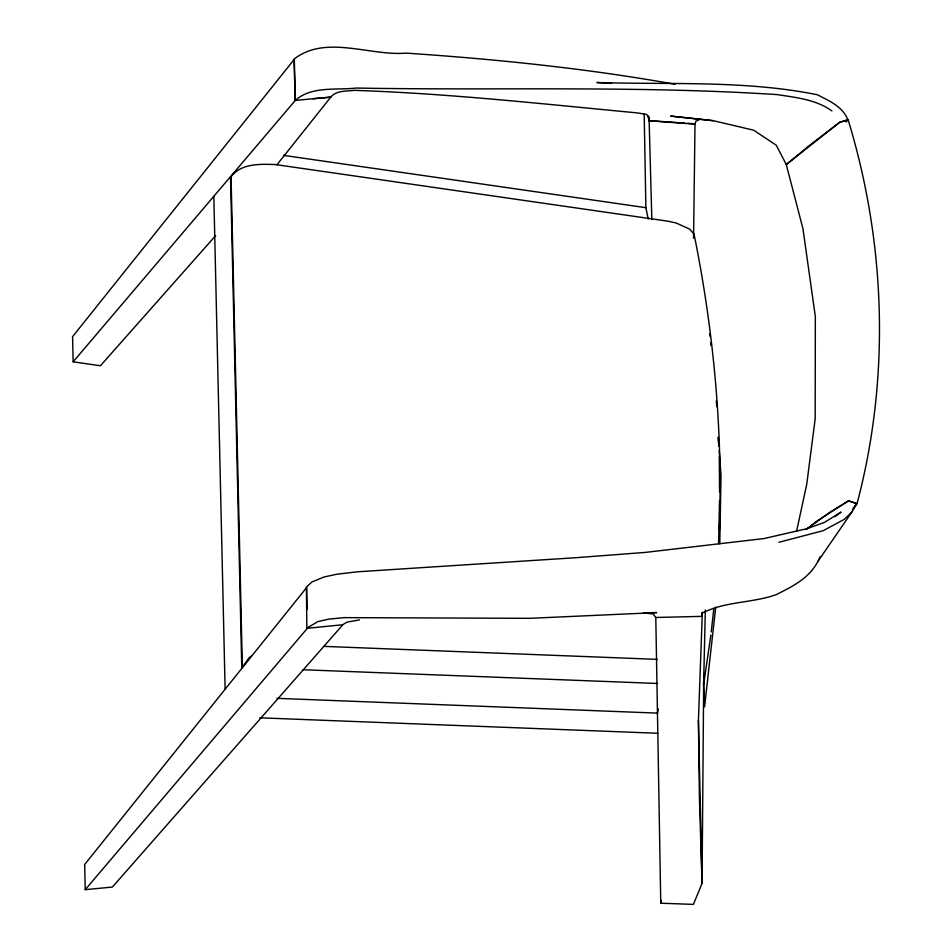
<?xml version="1.0" encoding="UTF-8"?>
<svg xmlns="http://www.w3.org/2000/svg" width="952" height="952" viewBox="0 0 952 952"><rect width="100%" height="100%" fill="white"/><g stroke="black" fill="none" stroke-linecap="round" stroke-linejoin="round"><path stroke-width="1.43" d="M718.593 543.675L719.533 500.847M719.581 491.97L719.272 456.543M693.556 238.202L695.008 123.831L687.606 123.32M719.391 530.431C722.949 431.101 713.786 331.617 694.079 234.24L689.783 229.206L676.348 223.065L668.078 221.209L275.414 164.553C260.17 164.041 241.272 163.173 231.062 176.715L242.367 667.4L249.115 657.689L251.459 656.071M719.783 543.711L721.021 475.726L719.212 450.546M705.325 609.994L703.683 681.763L702.041 883.432L693.401 904.4L660.759 903.198L655.797 617.467L653.12 613.969L643.492 612.791L656.678 612.588L529.717 618.324L344.077 617.634L328.63 619.133L317.885 621.596L306.841 628.153L306.425 587.075L311.947 581.934L324.18 576.948L337.008 574.199L357.714 571.783L576.769 557.646L645.385 552.398L764.242 538.523L807.165 528.634L824.361 522.422L841.044 512.105L835.19 516.543M698.423 720.474L702.041 883.432L699.399 797.133L698.423 720.474L702.35 612.148L701.576 616.349M704.016 674.349L703.528 685.261L710.894 634.972M693.853 237.191L694.079 234.24M711.215 632.021L713.845 608.435M715.737 607.055L704.575 706.872L703.707 685.916M660.759 903.198L661.259 900.366M658.225 708.883L657.463 713.119L276.996 698.34M796.598 531.264L806.749 484.247L815.186 418.737L815.34 316.552L802.941 228.67L786.281 164.565L776.32 145.263L753.639 130.198L713.417 120.714L670.934 116.108L713.417 120.714M852.635 509.629L857.038 503.679C890.287 378.206 885.979 243.688 848.113 119.75L839.7 122.272L786.316 164.553L809.557 145.382L839.604 122.368L847.887 119.809C842.639 106.469 829.18 100.9 817.351 94.76C744.964 80.099 670.315 84.811 596.904 82.515L611.624 83.324M651.834 219.662L649.133 120.595L648.193 116.322L649.169 120.809L695.079 124.117L695.829 121.273L700.22 119.25M703.254 612.648C725.912 601.188 752.639 603.14 776.38 594.572C794.658 585.373 811.913 576.805 820.029 556.801M818.339 560.764L851.992 511.867L856.681 503.608L848.637 500.907L830.941 511.569L805.904 529.645M853.349 508.166L856.681 503.608M276.937 164.779L330.653 97.271C335.997 90.357 346.278 91.332 354.132 90.345C448.892 93.498 543.152 103.994 637.483 112.919L646.384 114.407L649.062 116.822L649.169 120.809M215.699 235.584L100.436 365.758L73.149 361.82L295.298 100.424C311.601 85.811 336.163 90.321 356.191 88.048C496.527 90.607 637.138 85.49 777.308 94.617C796.11 97.556 816.031 99.484 831.929 110.956M342.744 624.893L112.372 887.062L85.24 889.656L307.389 628.272L342.506 624.786L347.206 622.061L359.499 619.919M846.161 121.88L848.113 119.75M851.992 511.867L844.305 519.34L823.147 530.704L778.938 542.271M807.546 528.479L816.626 521.279L848.434 500.8L857.038 503.679M675.063 84.264C586.146 68.354 496.17 59.214 406.087 53.11C370.173 56.287 325.56 34.296 293.99 59.179L295.263 100.436L330.653 97.044M312.97 98.734L330.653 97.271M655.797 617.467L701.624 616.384M303.164 669.744L657.558 683.476M259.682 717.808L657.808 733.278M323.49 646.36L657.416 659.367M649.133 120.595L684.643 123.105M283.541 155.355L645.884 207.679L648.193 219.008M709.645 333.724L710.168 336.639M716.309 400.863L716.761 406.694M710.656 342.553L710.906 345.505M718.248 437.218L718.891 446.107M718.308 437.48L718.748 446.274M295.298 100.424L294.346 59.238L72.578 336.639L73.149 361.82M230.527 176.644L241.772 667.959M213.831 196.279L225.112 688.808M85.24 889.656L84.669 864.487L306.627 587.551L307.032 609.363M644.183 114.204L645.884 207.679"/></g></svg>
